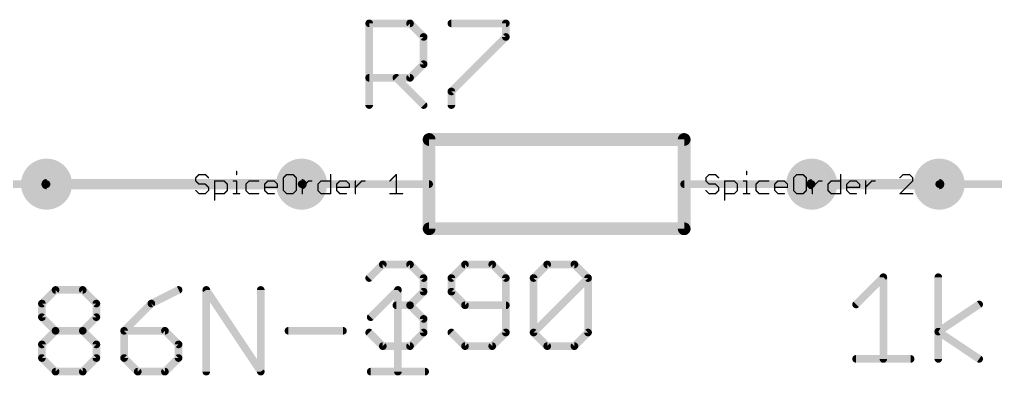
# Model space of a CAD drawing. Extents: x -22 to 205, y 41 to 107.
# Drawn here: x 174.72 to 194.16, y 62.23 to 69.32 of the extents above; entities that cross this region are included whole.
import ezdxf

# ---------------------------------------------------------------- set-up
doc = ezdxf.new("R2010")
doc.units = 0
for name, color, linetype in [('91', 94, 'CONTINUOUS'), ('94', 14, 'CONTINUOUS'), ('95', 251, 'CONTINUOUS'), ('96', 251, 'CONTINUOUS'), ('99', 214, 'CONTINUOUS')]:
    doc.layers.add(name, color=color, linetype=linetype)

msp = doc.modelspace()

# ---------------------------------------------------------------- linework, layer by layer
at = {"layer": '91'}
for points, const_width in [([(175.26, 65.786, 1), (175.26, 66.294, 1), (175.26, 65.786)], 0.508), ([(180.34, 65.786, 1), (180.34, 66.294, 1), (180.34, 65.786)], 0.508), ([(190.5, 65.786, 1), (190.5, 66.294, 1), (190.5, 65.786)], 0.508), ([(193.04, 65.786, 1), (193.04, 66.294, 1), (193.04, 65.786)], 0.508), ([(175.26, 66.0908, 1), (175.26, 65.9892)], 0.1016), ([(180.34, 65.9892, 1), (180.34, 66.0908)], 0.1016), ([(190.5, 66.0908, 1), (190.5, 65.9892)], 0.1016), ([(193.04, 65.9892, 1), (193.04, 66.0908)], 0.1016)]:
    msp.add_lwpolyline(points, format="xyb", dxfattribs=dict(at, const_width=const_width))
at = {"layer": '91', "const_width": 0.2032}
for points in [[(175.26, 66.04), (180.34, 66.04)], [(190.5, 66.04), (193.04, 66.04)]]:
    msp.add_lwpolyline(points, dxfattribs=at)
at = {"layer": '94'}
for points, const_width in [([(187.96, 66.929), (182.88, 66.929)], 0.254), ([(182.88, 65.151), (182.88, 66.929)], 0.254), ([(187.96, 65.151), (187.96, 66.929)], 0.254), ([(175.26, 66.04), (172.72, 66.04)], 0.1524), ([(180.34, 66.04), (182.88, 66.04)], 0.1524), ([(190.5, 66.04), (187.96, 66.04)], 0.1524), ([(193.04, 66.04), (195.58, 66.04)], 0.1524), ([(182.88, 65.151), (187.96, 65.151)], 0.254)]:
    msp.add_lwpolyline(points, dxfattribs=dict(at, const_width=const_width))
for points, const_width in [([(182.88, 66.9925, 1), (182.88, 66.8655)], 0.127), ([(182.9435, 66.929, 1), (182.8165, 66.929)], 0.127), ([(188.0235, 66.929, 1), (187.8965, 66.929)], 0.127), ([(187.96, 66.8655, 1), (187.96, 66.9925)], 0.127), ([(175.26, 66.0019, 1), (175.26, 66.0781)], 0.0762), ([(180.34, 66.0781, 1), (180.34, 66.0019)], 0.0762), ([(182.88, 66.0019, 1), (182.88, 66.0781)], 0.0762), ([(187.96, 66.0781, 1), (187.96, 66.0019)], 0.0762), ([(190.5, 66.0019, 1), (190.5, 66.0781)], 0.0762), ([(193.04, 66.0781, 1), (193.04, 66.0019)], 0.0762), ([(182.88, 65.2145, 1), (182.88, 65.0875)], 0.127), ([(182.8165, 65.151, 1), (182.9435, 65.151)], 0.127), ([(187.8965, 65.151, 1), (188.0235, 65.151)], 0.127), ([(187.96, 65.0875, 1), (187.96, 65.2145)], 0.127)]:
    msp.add_lwpolyline(points, format="xyb", dxfattribs=dict(at, const_width=const_width))
at = {"layer": '95', "const_width": 0.1524}
for points in [[(181.6862, 67.6148), (181.6862, 69.2418)], [(181.6862, 69.2418), (182.4997, 69.2418)], [(182.4997, 69.2418), (182.7709, 68.9706)], [(183.3234, 69.2418), (184.408, 69.2418)], [(184.408, 69.2418), (184.408, 68.9706)], [(182.7709, 68.9706), (182.7709, 68.4283)], [(184.408, 68.9706), (183.3234, 67.886)], [(182.7709, 68.4283), (182.4997, 68.1571)], [(182.4997, 68.1571), (181.6862, 68.1571)], [(182.2285, 68.1571), (182.7709, 67.6148)], [(183.3234, 67.886), (183.3234, 67.6148)]]:
    msp.add_lwpolyline(points, dxfattribs=at)
at = {"layer": '95', "const_width": 0.0762}
for points in [[(181.7243, 69.2418, 1), (181.6481, 69.2418)], [(181.6862, 69.2799, 1), (181.6862, 69.2037)], [(182.5266, 69.2687, 1), (182.4728, 69.2148)], [(182.4997, 69.2037, 1), (182.4997, 69.2799)], [(183.3234, 69.2799, 1), (183.3234, 69.2037)], [(184.4461, 69.2418, 1), (184.3699, 69.2418)], [(184.408, 69.2037, 1), (184.408, 69.2799)], [(182.809, 68.9706, 1), (182.7328, 68.9706)], [(182.7439, 68.9437, 1), (182.7978, 68.9976)], [(184.3699, 68.9706, 1), (184.4461, 68.9706)], [(184.435, 68.9437, 1), (184.3811, 68.9976)], [(182.7328, 68.4283, 1), (182.809, 68.4283)], [(182.7978, 68.4014, 1), (182.7439, 68.4552)], [(181.6862, 68.1952, 1), (181.6862, 68.119)], [(182.2555, 68.1841, 1), (182.2016, 68.1302)], [(182.4997, 68.119, 1), (182.4997, 68.1952)], [(182.4728, 68.1841, 1), (182.5266, 68.1302)], [(183.2964, 67.9129, 1), (183.3503, 67.859)], [(183.3615, 67.886, 1), (183.2853, 67.886)], [(181.6481, 67.6148, 1), (181.7243, 67.6148)], [(182.7439, 67.5879, 1), (182.7978, 67.6417)], [(183.2853, 67.6148, 1), (183.3615, 67.6148)]]:
    msp.add_lwpolyline(points, format="xyb", dxfattribs=at)
at = {"layer": '96', "const_width": 0.1524}
for points in [[(181.6862, 64.17), (181.9574, 64.4412)], [(181.9574, 64.4412), (182.4997, 64.4412)], [(182.4997, 64.4412), (182.7709, 64.17)], [(183.5945, 64.4412), (183.3234, 64.17)], [(184.1369, 64.4412), (183.5945, 64.4412)], [(184.408, 64.17), (184.1369, 64.4412)], [(184.9605, 64.17), (185.2317, 64.4412)], [(185.2317, 64.4412), (185.774, 64.4412)], [(185.774, 64.4412), (186.0452, 64.17)], [(182.7709, 64.17), (182.7709, 63.8989)], [(183.3234, 64.17), (183.3234, 63.8989)], [(184.408, 63.0854), (184.408, 64.17)], [(184.9605, 63.0854), (184.9605, 64.17)], [(184.9605, 63.0854), (186.0452, 64.17)], [(186.0452, 64.17), (186.0452, 63.0854)], [(191.3847, 63.6449), (191.9271, 64.1872)], [(191.9271, 64.1872), (191.9271, 62.5602)], [(193.0219, 62.5602), (193.0219, 64.1872)], [(175.1677, 63.662), (175.4388, 63.9332)], [(175.4388, 63.9332), (175.9812, 63.9332)], [(175.9812, 63.9332), (176.2523, 63.662)], [(177.8895, 63.9332), (177.3472, 63.662)], [(178.442, 62.3062), (178.442, 63.9332)], [(178.442, 63.9332), (179.5266, 62.3062)], [(179.5266, 62.3062), (179.5266, 63.9332)], [(181.7163, 63.3909), (182.2586, 63.9332)], [(182.2586, 63.9332), (182.2586, 62.3062)], [(182.7709, 63.8989), (182.4997, 63.6277)], [(183.3234, 63.8989), (183.5945, 63.6277)], [(175.1677, 63.3909), (175.1677, 63.662)], [(176.2523, 63.662), (176.2523, 63.3909)], [(177.3472, 63.662), (176.8048, 63.1197)], [(182.4997, 63.6277), (182.2285, 63.6277)], [(182.4997, 63.6277), (182.7709, 63.3565)], [(183.5945, 63.6277), (184.408, 63.6277)], [(193.0219, 63.1025), (193.8354, 63.6449)], [(175.4388, 63.1197), (175.1677, 63.3909)], [(176.2523, 63.3909), (175.9812, 63.1197)], [(182.7709, 63.3565), (182.7709, 63.0854)], [(175.1677, 62.8485), (175.4388, 63.1197)], [(175.4388, 63.1197), (175.9812, 63.1197)], [(175.9812, 63.1197), (176.2523, 62.8485)], [(176.8048, 63.1197), (176.8048, 62.5774)], [(177.6183, 63.1197), (176.8048, 63.1197)], [(177.8895, 62.8485), (177.6183, 63.1197)], [(180.0791, 63.1197), (181.1638, 63.1197)], [(193.8354, 62.5602), (193.0219, 63.1025)], [(181.9574, 62.8142), (181.6862, 63.0854)], [(182.7709, 63.0854), (182.4997, 62.8142)], [(183.3234, 63.0854), (183.5945, 62.8142)], [(184.1369, 62.8142), (184.408, 63.0854)], [(185.2317, 62.8142), (184.9605, 63.0854)], [(186.0452, 63.0854), (185.774, 62.8142)], [(175.1677, 62.5774), (175.1677, 62.8485)], [(176.2523, 62.8485), (176.2523, 62.5774)], [(177.8895, 62.5774), (177.8895, 62.8485)], [(182.4997, 62.8142), (181.9574, 62.8142)], [(183.5945, 62.8142), (184.1369, 62.8142)], [(185.774, 62.8142), (185.2317, 62.8142)], [(175.4388, 62.3062), (175.1677, 62.5774)], [(176.2523, 62.5774), (175.9812, 62.3062)], [(176.8048, 62.5774), (177.076, 62.3062)], [(177.6183, 62.3062), (177.8895, 62.5774)], [(191.3847, 62.5602), (192.4694, 62.5602)], [(175.9812, 62.3062), (175.4388, 62.3062)], [(177.076, 62.3062), (177.6183, 62.3062)], [(181.7163, 62.3062), (182.801, 62.3062)]]:
    msp.add_lwpolyline(points, dxfattribs=at)
at = {"layer": '96', "const_width": 0.0762}
for points in [[(181.9574, 64.4793, 1), (181.9574, 64.4031)], [(181.9843, 64.4142, 1), (181.9304, 64.4681)], [(182.5266, 64.4681, 1), (182.4728, 64.4142)], [(182.4997, 64.4031, 1), (182.4997, 64.4793)], [(183.5945, 64.4793, 1), (183.5945, 64.4031)], [(183.6215, 64.4142, 1), (183.5676, 64.4681)], [(184.1638, 64.4681, 1), (184.1099, 64.4142)], [(184.1369, 64.4031, 1), (184.1369, 64.4793)], [(185.2317, 64.4793, 1), (185.2317, 64.4031)], [(185.2586, 64.4142, 1), (185.2047, 64.4681)], [(185.8009, 64.4681, 1), (185.7471, 64.4142)], [(185.774, 64.4031, 1), (185.774, 64.4793)], [(181.6593, 64.197, 1), (181.7131, 64.1431)], [(182.809, 64.17, 1), (182.7328, 64.17)], [(182.7439, 64.1431, 1), (182.7978, 64.197)], [(183.2964, 64.197, 1), (183.3503, 64.1431)], [(183.3615, 64.17, 1), (183.2853, 64.17)], [(184.4461, 64.17, 1), (184.3699, 64.17)], [(184.3811, 64.1431, 1), (184.435, 64.197)], [(184.9986, 64.17, 1), (184.9224, 64.17)], [(184.9336, 64.197, 1), (184.9875, 64.1431)], [(186.0833, 64.17, 1), (186.0071, 64.17)], [(186.0721, 64.1431, 1), (186.0182, 64.197)], [(186.0182, 64.1431, 1), (186.0721, 64.197)], [(191.9652, 64.1872, 1), (191.889, 64.1872)], [(191.954, 64.1602, 1), (191.9001, 64.2141)], [(193.06, 64.1872, 1), (192.9838, 64.1872)], [(175.4388, 63.9713, 1), (175.4388, 63.8951)], [(175.4658, 63.9062, 1), (175.4119, 63.9601)], [(176.0081, 63.9601, 1), (175.9542, 63.9062)], [(175.9812, 63.8951, 1), (175.9812, 63.9713)], [(177.9065, 63.8991, 1), (177.8724, 63.9673)], [(178.4801, 63.9332, 1), (178.4039, 63.9332)], [(178.4737, 63.9543, 1), (178.4103, 63.9121)], [(179.5647, 63.9332, 1), (179.4885, 63.9332)], [(182.2967, 63.9332, 1), (182.2205, 63.9332)], [(182.2856, 63.9062, 1), (182.2317, 63.9601)], [(182.7978, 63.8719, 1), (182.7439, 63.9258)], [(183.3503, 63.9258, 1), (183.2964, 63.8719)], [(182.7328, 63.8989, 1), (182.809, 63.8989)], [(183.2853, 63.8989, 1), (183.3615, 63.8989)], [(175.1407, 63.689, 1), (175.1946, 63.6351)], [(175.2058, 63.662, 1), (175.1296, 63.662)], [(176.2904, 63.662, 1), (176.2142, 63.662)], [(176.2254, 63.6351, 1), (176.2793, 63.689)], [(177.3301, 63.6961, 1), (177.3642, 63.6279)], [(177.3741, 63.6351, 1), (177.3202, 63.689)], [(182.2285, 63.6658, 1), (182.2285, 63.5896)], [(182.5266, 63.6546, 1), (182.4728, 63.6008)], [(182.4728, 63.6546, 1), (182.5266, 63.6008)], [(182.4997, 63.5896, 1), (182.4997, 63.6658)], [(183.5945, 63.6658, 1), (183.5945, 63.5896)], [(183.5676, 63.6008, 1), (183.6215, 63.6546)], [(184.408, 63.5896, 1), (184.408, 63.6658)], [(191.3578, 63.6718, 1), (191.4117, 63.6179)], [(193.8565, 63.6132, 1), (193.8143, 63.6766)], [(175.1946, 63.4178, 1), (175.1407, 63.3639)], [(175.1296, 63.3909, 1), (175.2058, 63.3909)], [(176.2142, 63.3909, 1), (176.2904, 63.3909)], [(176.2793, 63.3639, 1), (176.2254, 63.4178)], [(181.6894, 63.4178, 1), (181.7432, 63.3639)], [(182.809, 63.3565, 1), (182.7328, 63.3565)], [(182.7439, 63.3296, 1), (182.7978, 63.3835)], [(175.4388, 63.1578, 1), (175.4388, 63.0816)], [(175.4658, 63.0928, 1), (175.4119, 63.1466)], [(175.4119, 63.0928, 1), (175.4658, 63.1466)], [(176.0081, 63.1466, 1), (175.9542, 63.0928)], [(175.9542, 63.1466, 1), (176.0081, 63.0928)], [(175.9812, 63.0816, 1), (175.9812, 63.1578)], [(176.8429, 63.1197, 1), (176.7667, 63.1197)], [(176.8048, 63.1578, 1), (176.8048, 63.0816)], [(176.7779, 63.1466, 1), (176.8318, 63.0928)], [(177.6453, 63.1466, 1), (177.5914, 63.0928)], [(177.6183, 63.0816, 1), (177.6183, 63.1578)], [(180.0791, 63.1578, 1), (180.0791, 63.0816)], [(181.1638, 63.0816, 1), (181.1638, 63.1578)], [(193.043, 63.1342, 1), (193.0008, 63.0708)], [(181.7131, 63.1123, 1), (181.6593, 63.0584)], [(182.7328, 63.0854, 1), (182.809, 63.0854)], [(182.7978, 63.0584, 1), (182.7439, 63.1123)], [(183.3503, 63.1123, 1), (183.2964, 63.0584)], [(184.3699, 63.0854, 1), (184.4461, 63.0854)], [(184.435, 63.0584, 1), (184.3811, 63.1123)], [(184.9875, 63.1123, 1), (184.9336, 63.0584)], [(184.9336, 63.1123, 1), (184.9875, 63.0584)], [(184.9224, 63.0854, 1), (184.9986, 63.0854)], [(186.0071, 63.0854, 1), (186.0833, 63.0854)], [(186.0721, 63.0584, 1), (186.0182, 63.1123)], [(193.0008, 63.1342, 1), (193.043, 63.0708)], [(175.1407, 62.8755, 1), (175.1946, 62.8216)], [(175.2058, 62.8485, 1), (175.1296, 62.8485)], [(176.2904, 62.8485, 1), (176.2142, 62.8485)], [(176.2254, 62.8216, 1), (176.2793, 62.8755)], [(177.9276, 62.8485, 1), (177.8514, 62.8485)], [(177.8625, 62.8216, 1), (177.9164, 62.8755)], [(181.9574, 62.8523, 1), (181.9574, 62.7761)], [(181.9304, 62.7873, 1), (181.9843, 62.8411)], [(182.4728, 62.8411, 1), (182.5266, 62.7873)], [(182.4997, 62.7761, 1), (182.4997, 62.8523)], [(183.5945, 62.8523, 1), (183.5945, 62.7761)], [(183.5676, 62.7873, 1), (183.6215, 62.8411)], [(184.1099, 62.8411, 1), (184.1638, 62.7873)], [(184.1369, 62.7761, 1), (184.1369, 62.8523)], [(185.2317, 62.8523, 1), (185.2317, 62.7761)], [(185.2047, 62.7873, 1), (185.2586, 62.8411)], [(185.7471, 62.8411, 1), (185.8009, 62.7873)], [(185.774, 62.7761, 1), (185.774, 62.8523)], [(175.1946, 62.6043, 1), (175.1407, 62.5504)], [(175.1296, 62.5774, 1), (175.2058, 62.5774)], [(176.2142, 62.5774, 1), (176.2904, 62.5774)], [(176.2793, 62.5504, 1), (176.2254, 62.6043)], [(176.8318, 62.6043, 1), (176.7779, 62.5504)], [(176.7667, 62.5774, 1), (176.8429, 62.5774)], [(177.8514, 62.5774, 1), (177.9276, 62.5774)], [(177.9164, 62.5504, 1), (177.8625, 62.6043)], [(191.3847, 62.5983, 1), (191.3847, 62.5221)], [(191.889, 62.5602, 1), (191.9652, 62.5602)], [(192.4694, 62.5221, 1), (192.4694, 62.5983)], [(192.9838, 62.5602, 1), (193.06, 62.5602)], [(193.8143, 62.5285, 1), (193.8565, 62.5919)], [(175.4388, 62.3443, 1), (175.4388, 62.2681)], [(175.4119, 62.2793, 1), (175.4658, 62.3331)], [(175.9542, 62.3331, 1), (176.0081, 62.2793)], [(175.9812, 62.2681, 1), (175.9812, 62.3443)], [(177.076, 62.3443, 1), (177.076, 62.2681)], [(177.049, 62.2793, 1), (177.1029, 62.3331)], [(177.5914, 62.3331, 1), (177.6453, 62.2793)], [(177.6183, 62.2681, 1), (177.6183, 62.3443)], [(178.4039, 62.3062, 1), (178.4801, 62.3062)], [(179.4885, 62.3062, 1), (179.5647, 62.3062)], [(179.4949, 62.2851, 1), (179.5583, 62.3273)], [(181.7163, 62.3443, 1), (181.7163, 62.2681)], [(182.2205, 62.3062, 1), (182.2967, 62.3062)], [(182.801, 62.2681, 1), (182.801, 62.3443)]]:
    msp.add_lwpolyline(points, format="xyb", dxfattribs=at)
at = {"layer": '99', "const_width": 0.0254}
for points in [[(179.0442, 66.2944), (179.0442, 66.2308)], [(189.2042, 66.2944), (189.2042, 66.2308)], [(178.2957, 66.2308), (178.2322, 66.1673)], [(178.2322, 66.1673), (178.2322, 66.1037)], [(178.2322, 66.1037), (178.2957, 66.0402)], [(178.4229, 66.2308), (178.2957, 66.2308)], [(178.4864, 66.1673), (178.4229, 66.2308)], [(178.6064, 65.7224), (178.6064, 66.1037)], [(178.6064, 66.1037), (178.7971, 66.1037)], [(178.7971, 66.1037), (178.8606, 66.0402)], [(178.9806, 66.1037), (179.0442, 66.1037)], [(179.0442, 66.1037), (179.0442, 65.8495)], [(179.2936, 66.1037), (179.2301, 66.0402)], [(179.4843, 66.1037), (179.2936, 66.1037)], [(179.6043, 66.0402), (179.6678, 66.1037)], [(179.6678, 66.1037), (179.7949, 66.1037)], [(179.7949, 66.1037), (179.8585, 66.0402)], [(180.042, 66.2308), (179.9785, 66.1673)], [(179.9785, 66.1673), (179.9785, 65.9131)], [(180.1692, 66.2308), (180.042, 66.2308)], [(180.2327, 66.1673), (180.1692, 66.2308)], [(180.2327, 65.9131), (180.2327, 66.1673)], [(180.3527, 65.8495), (180.3527, 66.1037)], [(180.3527, 65.9766), (180.4798, 66.1037)], [(180.4798, 66.1037), (180.5434, 66.1037)], [(180.6645, 66.0402), (180.7281, 66.1037)], [(180.7281, 66.1037), (180.9187, 66.1037)], [(180.9187, 66.2308), (180.9187, 65.8495)], [(181.0387, 66.0402), (181.1023, 66.1037)], [(181.1023, 66.1037), (181.2294, 66.1037)], [(181.2294, 66.1037), (181.293, 66.0402)], [(181.4129, 65.8495), (181.4129, 66.1037)], [(181.4129, 65.9766), (181.5401, 66.1037)], [(181.5401, 66.1037), (181.6036, 66.1037)], [(182.099, 66.1037), (182.2261, 66.2308)], [(182.2261, 66.2308), (182.2261, 65.8495)], [(188.4557, 66.2308), (188.3922, 66.1673)], [(188.3922, 66.1673), (188.3922, 66.1037)], [(188.3922, 66.1037), (188.4557, 66.0402)], [(188.5829, 66.2308), (188.4557, 66.2308)], [(188.6464, 66.1673), (188.5829, 66.2308)], [(188.7664, 65.7224), (188.7664, 66.1037)], [(188.7664, 66.1037), (188.9571, 66.1037)], [(188.9571, 66.1037), (189.0206, 66.0402)], [(189.1406, 66.1037), (189.2042, 66.1037)], [(189.2042, 66.1037), (189.2042, 65.8495)], [(189.4536, 66.1037), (189.3901, 66.0402)], [(189.6443, 66.1037), (189.4536, 66.1037)], [(189.7643, 66.0402), (189.8278, 66.1037)], [(189.8278, 66.1037), (189.9549, 66.1037)], [(189.9549, 66.1037), (190.0185, 66.0402)], [(190.202, 66.2308), (190.1385, 66.1673)], [(190.1385, 66.1673), (190.1385, 65.9131)], [(190.3291, 66.2308), (190.202, 66.2308)], [(190.3927, 66.1673), (190.3291, 66.2308)], [(190.3927, 65.9131), (190.3927, 66.1673)], [(190.5127, 65.8495), (190.5127, 66.1037)], [(190.5127, 65.9766), (190.6398, 66.1037)], [(190.6398, 66.1037), (190.7034, 66.1037)], [(190.8245, 66.0402), (190.8881, 66.1037)], [(190.8881, 66.1037), (191.0787, 66.1037)], [(191.0787, 66.2308), (191.0787, 65.8495)], [(191.1987, 66.0402), (191.2623, 66.1037)], [(191.2623, 66.1037), (191.3894, 66.1037)], [(191.3894, 66.1037), (191.453, 66.0402)], [(191.5729, 65.8495), (191.5729, 66.1037)], [(191.5729, 65.9766), (191.7001, 66.1037)], [(191.7001, 66.1037), (191.7636, 66.1037)], [(192.3225, 66.2308), (192.259, 66.1673)], [(192.259, 65.8495), (192.5132, 66.1037)], [(192.4497, 66.2308), (192.3225, 66.2308)], [(192.5132, 66.1673), (192.4497, 66.2308)], [(192.5132, 66.1037), (192.5132, 66.1673)], [(178.2957, 65.8495), (178.2322, 65.9131)], [(178.2957, 66.0402), (178.4229, 66.0402)], [(178.4229, 66.0402), (178.4864, 65.9766)], [(178.4864, 65.9131), (178.4229, 65.8495)], [(178.4864, 65.9766), (178.4864, 65.9131)], [(178.8606, 65.9131), (178.7971, 65.8495)], [(178.8606, 66.0402), (178.8606, 65.9131)], [(179.2301, 66.0402), (179.2301, 65.9131)], [(179.2301, 65.9131), (179.2936, 65.8495)], [(179.6043, 65.9131), (179.6043, 66.0402)], [(179.8585, 65.9766), (179.6043, 65.9766)], [(179.6678, 65.8495), (179.6043, 65.9131)], [(179.8585, 66.0402), (179.8585, 65.9766)], [(179.9785, 65.9131), (180.042, 65.8495)], [(180.1692, 65.8495), (180.2327, 65.9131)], [(180.6645, 65.9131), (180.6645, 66.0402)], [(180.7281, 65.8495), (180.6645, 65.9131)], [(181.0387, 65.9131), (181.0387, 66.0402)], [(181.293, 65.9766), (181.0387, 65.9766)], [(181.1023, 65.8495), (181.0387, 65.9131)], [(181.293, 66.0402), (181.293, 65.9766)], [(188.4557, 65.8495), (188.3922, 65.9131)], [(188.4557, 66.0402), (188.5829, 66.0402)], [(188.5829, 66.0402), (188.6464, 65.9766)], [(188.6464, 65.9131), (188.5829, 65.8495)], [(188.6464, 65.9766), (188.6464, 65.9131)], [(189.0206, 65.9131), (188.9571, 65.8495)], [(189.0206, 66.0402), (189.0206, 65.9131)], [(189.3901, 66.0402), (189.3901, 65.9131)], [(189.3901, 65.9131), (189.4536, 65.8495)], [(189.7643, 65.9131), (189.7643, 66.0402)], [(190.0185, 65.9766), (189.7643, 65.9766)], [(189.8278, 65.8495), (189.7643, 65.9131)], [(190.0185, 66.0402), (190.0185, 65.9766)], [(190.1385, 65.9131), (190.202, 65.8495)], [(190.3291, 65.8495), (190.3927, 65.9131)], [(190.8245, 65.9131), (190.8245, 66.0402)], [(190.8881, 65.8495), (190.8245, 65.9131)], [(191.1987, 65.9131), (191.1987, 66.0402)], [(191.453, 65.9766), (191.1987, 65.9766)], [(191.2623, 65.8495), (191.1987, 65.9131)], [(191.453, 66.0402), (191.453, 65.9766)], [(178.4229, 65.8495), (178.2957, 65.8495)], [(178.7971, 65.8495), (178.6064, 65.8495)], [(178.9806, 65.8495), (179.1077, 65.8495)], [(179.2936, 65.8495), (179.4843, 65.8495)], [(179.7949, 65.8495), (179.6678, 65.8495)], [(180.042, 65.8495), (180.1692, 65.8495)], [(180.9187, 65.8495), (180.7281, 65.8495)], [(181.2294, 65.8495), (181.1023, 65.8495)], [(182.099, 65.8495), (182.3532, 65.8495)], [(188.5829, 65.8495), (188.4557, 65.8495)], [(188.9571, 65.8495), (188.7664, 65.8495)], [(189.1406, 65.8495), (189.2677, 65.8495)], [(189.4536, 65.8495), (189.6443, 65.8495)], [(189.9549, 65.8495), (189.8278, 65.8495)], [(190.202, 65.8495), (190.3291, 65.8495)], [(191.0787, 65.8495), (190.8881, 65.8495)], [(191.3894, 65.8495), (191.2623, 65.8495)], [(192.5132, 65.8495), (192.259, 65.8495)]]:
    msp.add_lwpolyline(points, dxfattribs=at)
at = {"layer": '99', "const_width": 0.0127}
for points in [[(179.0505, 66.2944, 1), (179.0378, 66.2944)], [(189.2105, 66.2944, 1), (189.1978, 66.2944)], [(178.2385, 66.1673, 1), (178.2258, 66.1673)], [(178.2258, 66.1037, 1), (178.2385, 66.1037)], [(178.2277, 66.1718, 1), (178.2367, 66.1628)], [(178.2367, 66.1082, 1), (178.2277, 66.0992)], [(178.2957, 66.2372, 1), (178.2957, 66.2245)], [(178.3002, 66.2263, 1), (178.2913, 66.2353)], [(178.4273, 66.2353, 1), (178.4184, 66.2263)], [(178.4229, 66.2245, 1), (178.4229, 66.2372)], [(178.4819, 66.1628, 1), (178.4909, 66.1718)], [(178.6127, 66.1037, 1), (178.6, 66.1037)], [(178.6064, 66.1101, 1), (178.6064, 66.0974)], [(178.8015, 66.1082, 1), (178.7926, 66.0992)], [(178.7971, 66.0974, 1), (178.7971, 66.1101)], [(178.9806, 66.1101, 1), (178.9806, 66.0974)], [(179.0378, 66.2308, 1), (179.0505, 66.2308)], [(179.0505, 66.1037, 1), (179.0378, 66.1037)], [(179.0442, 66.0974, 1), (179.0442, 66.1101)], [(179.2936, 66.1101, 1), (179.2936, 66.0974)], [(179.2981, 66.0992, 1), (179.2891, 66.1082)], [(179.4843, 66.0974, 1), (179.4843, 66.1101)], [(179.6678, 66.1101, 1), (179.6678, 66.0974)], [(179.6723, 66.0992, 1), (179.6633, 66.1082)], [(179.7994, 66.1082, 1), (179.7905, 66.0992)], [(179.7949, 66.0974, 1), (179.7949, 66.1101)], [(179.9848, 66.1673, 1), (179.9721, 66.1673)], [(179.974, 66.1718, 1), (179.983, 66.1628)], [(180.042, 66.2372, 1), (180.042, 66.2245)], [(180.0465, 66.2263, 1), (180.0376, 66.2353)], [(180.1736, 66.2353, 1), (180.1647, 66.2263)], [(180.1692, 66.2245, 1), (180.1692, 66.2372)], [(180.2391, 66.1673, 1), (180.2264, 66.1673)], [(180.2282, 66.1628, 1), (180.2372, 66.1718)], [(180.359, 66.1037, 1), (180.3463, 66.1037)], [(180.4798, 66.1101, 1), (180.4798, 66.0974)], [(180.4843, 66.0992, 1), (180.4753, 66.1082)], [(180.5434, 66.0974, 1), (180.5434, 66.1101)], [(180.7281, 66.1101, 1), (180.7281, 66.0974)], [(180.7326, 66.0992, 1), (180.7236, 66.1082)], [(180.9251, 66.2308, 1), (180.9124, 66.2308)], [(180.9187, 66.0974, 1), (180.9187, 66.1101)], [(181.1023, 66.1101, 1), (181.1023, 66.0974)], [(181.1068, 66.0992, 1), (181.0978, 66.1082)], [(181.2339, 66.1082, 1), (181.2249, 66.0992)], [(181.2294, 66.0974, 1), (181.2294, 66.1101)], [(181.4193, 66.1037, 1), (181.4066, 66.1037)], [(181.5401, 66.1101, 1), (181.5401, 66.0974)], [(181.5445, 66.0992, 1), (181.5356, 66.1082)], [(181.6036, 66.0974, 1), (181.6036, 66.1101)], [(182.0945, 66.1082, 1), (182.1035, 66.0992)], [(182.2324, 66.2308, 1), (182.2197, 66.2308)], [(182.2306, 66.2263, 1), (182.2216, 66.2353)], [(188.3985, 66.1673, 1), (188.3858, 66.1673)], [(188.3877, 66.1718, 1), (188.3967, 66.1628)], [(188.3967, 66.1082, 1), (188.3877, 66.0992)], [(188.3858, 66.1037, 1), (188.3985, 66.1037)], [(188.4557, 66.2372, 1), (188.4557, 66.2245)], [(188.4602, 66.2263, 1), (188.4513, 66.2353)], [(188.5873, 66.2353, 1), (188.5784, 66.2263)], [(188.5829, 66.2245, 1), (188.5829, 66.2372)], [(188.6419, 66.1628, 1), (188.6509, 66.1718)], [(188.7727, 66.1037, 1), (188.76, 66.1037)], [(188.7664, 66.1101, 1), (188.7664, 66.0974)], [(188.9615, 66.1082, 1), (188.9526, 66.0992)], [(188.9571, 66.0974, 1), (188.9571, 66.1101)], [(189.1406, 66.1101, 1), (189.1406, 66.0974)], [(189.1978, 66.2308, 1), (189.2105, 66.2308)], [(189.2105, 66.1037, 1), (189.1978, 66.1037)], [(189.2042, 66.0974, 1), (189.2042, 66.1101)], [(189.4536, 66.1101, 1), (189.4536, 66.0974)], [(189.4581, 66.0992, 1), (189.4491, 66.1082)], [(189.6443, 66.0974, 1), (189.6443, 66.1101)], [(189.8278, 66.1101, 1), (189.8278, 66.0974)], [(189.8323, 66.0992, 1), (189.8233, 66.1082)], [(189.9594, 66.1082, 1), (189.9505, 66.0992)], [(189.9549, 66.0974, 1), (189.9549, 66.1101)], [(190.1448, 66.1673, 1), (190.1321, 66.1673)], [(190.134, 66.1718, 1), (190.143, 66.1628)], [(190.202, 66.2372, 1), (190.202, 66.2245)], [(190.2065, 66.2263, 1), (190.1976, 66.2353)], [(190.3336, 66.2353, 1), (190.3247, 66.2263)], [(190.3291, 66.2245, 1), (190.3291, 66.2372)], [(190.3991, 66.1673, 1), (190.3864, 66.1673)], [(190.3882, 66.1628, 1), (190.3972, 66.1718)], [(190.519, 66.1037, 1), (190.5063, 66.1037)], [(190.6398, 66.1101, 1), (190.6398, 66.0974)], [(190.6443, 66.0992, 1), (190.6353, 66.1082)], [(190.7034, 66.0974, 1), (190.7034, 66.1101)], [(190.8881, 66.1101, 1), (190.8881, 66.0974)], [(190.8926, 66.0992, 1), (190.8836, 66.1082)], [(191.0851, 66.2308, 1), (191.0724, 66.2308)], [(191.0787, 66.0974, 1), (191.0787, 66.1101)], [(191.2623, 66.1101, 1), (191.2623, 66.0974)], [(191.2668, 66.0992, 1), (191.2578, 66.1082)], [(191.3939, 66.1082, 1), (191.3849, 66.0992)], [(191.3894, 66.0974, 1), (191.3894, 66.1101)], [(191.5793, 66.1037, 1), (191.5666, 66.1037)], [(191.7001, 66.1101, 1), (191.7001, 66.0974)], [(191.7045, 66.0992, 1), (191.6956, 66.1082)], [(191.7636, 66.0974, 1), (191.7636, 66.1101)], [(192.2545, 66.1718, 1), (192.2635, 66.1628)], [(192.3225, 66.2372, 1), (192.3225, 66.2245)], [(192.327, 66.2263, 1), (192.3181, 66.2353)], [(192.4541, 66.2353, 1), (192.4452, 66.2263)], [(192.4497, 66.2245, 1), (192.4497, 66.2372)], [(192.5196, 66.1673, 1), (192.5069, 66.1673)], [(192.5069, 66.1037, 1), (192.5196, 66.1037)], [(192.5087, 66.1628, 1), (192.5177, 66.1718)], [(192.5177, 66.0992, 1), (192.5087, 66.1082)], [(178.2367, 65.9175, 1), (178.2277, 65.9086)], [(178.2957, 66.0465, 1), (178.2957, 66.0338)], [(178.2913, 66.0357, 1), (178.3002, 66.0447)], [(178.4273, 66.0447, 1), (178.4184, 66.0357)], [(178.4229, 66.0338, 1), (178.4229, 66.0465)], [(178.4928, 65.9766, 1), (178.4801, 65.9766)], [(178.4801, 65.9131, 1), (178.4928, 65.9131)], [(178.4819, 65.9721, 1), (178.4909, 65.9811)], [(178.4909, 65.9086, 1), (178.4819, 65.9175)], [(178.867, 66.0402, 1), (178.8543, 66.0402)], [(178.8543, 65.9131, 1), (178.867, 65.9131)], [(178.8561, 66.0357, 1), (178.8651, 66.0447)], [(178.8651, 65.9086, 1), (178.8561, 65.9175)], [(179.2364, 66.0402, 1), (179.2237, 66.0402)], [(179.2256, 66.0447, 1), (179.2346, 66.0357)], [(179.2346, 65.9175, 1), (179.2256, 65.9086)], [(179.2237, 65.9131, 1), (179.2364, 65.9131)], [(179.6106, 66.0402, 1), (179.5979, 66.0402)], [(179.5998, 66.0447, 1), (179.6088, 66.0357)], [(179.6043, 65.983, 1), (179.6043, 65.9703)], [(179.6088, 65.9175, 1), (179.5998, 65.9086)], [(179.5979, 65.9131, 1), (179.6106, 65.9131)], [(179.8648, 66.0402, 1), (179.8521, 66.0402)], [(179.8521, 65.9766, 1), (179.8648, 65.9766)], [(179.854, 66.0357, 1), (179.863, 66.0447)], [(179.8585, 65.9703, 1), (179.8585, 65.983)], [(179.983, 65.9175, 1), (179.974, 65.9086)], [(179.9721, 65.9131, 1), (179.9848, 65.9131)], [(180.2264, 65.9131, 1), (180.2391, 65.9131)], [(180.2372, 65.9086, 1), (180.2282, 65.9175)], [(180.3482, 65.9811, 1), (180.3572, 65.9721)], [(180.6709, 66.0402, 1), (180.6582, 66.0402)], [(180.66, 66.0447, 1), (180.669, 66.0357)], [(180.669, 65.9175, 1), (180.66, 65.9086)], [(180.6582, 65.9131, 1), (180.6709, 65.9131)], [(181.0451, 66.0402, 1), (181.0324, 66.0402)], [(181.0342, 66.0447, 1), (181.0432, 66.0357)], [(181.0387, 65.983, 1), (181.0387, 65.9703)], [(181.0432, 65.9175, 1), (181.0342, 65.9086)], [(181.0324, 65.9131, 1), (181.0451, 65.9131)], [(181.2993, 66.0402, 1), (181.2866, 66.0402)], [(181.2866, 65.9766, 1), (181.2993, 65.9766)], [(181.2885, 66.0357, 1), (181.2974, 66.0447)], [(181.293, 65.9703, 1), (181.293, 65.983)], [(181.4085, 65.9811, 1), (181.4174, 65.9721)], [(188.3967, 65.9175, 1), (188.3877, 65.9086)], [(188.4557, 66.0465, 1), (188.4557, 66.0338)], [(188.4513, 66.0357, 1), (188.4602, 66.0447)], [(188.5873, 66.0447, 1), (188.5784, 66.0357)], [(188.5829, 66.0338, 1), (188.5829, 66.0465)], [(188.6528, 65.9766, 1), (188.6401, 65.9766)], [(188.6401, 65.9131, 1), (188.6528, 65.9131)], [(188.6419, 65.9721, 1), (188.6509, 65.9811)], [(188.6509, 65.9086, 1), (188.6419, 65.9175)], [(189.027, 66.0402, 1), (189.0143, 66.0402)], [(189.0143, 65.9131, 1), (189.027, 65.9131)], [(189.0161, 66.0357, 1), (189.0251, 66.0447)], [(189.0251, 65.9086, 1), (189.0161, 65.9175)], [(189.3964, 66.0402, 1), (189.3837, 66.0402)], [(189.3856, 66.0447, 1), (189.3946, 66.0357)], [(189.3946, 65.9175, 1), (189.3856, 65.9086)], [(189.3837, 65.9131, 1), (189.3964, 65.9131)], [(189.7706, 66.0402, 1), (189.7579, 66.0402)], [(189.7598, 66.0447, 1), (189.7688, 66.0357)], [(189.7643, 65.983, 1), (189.7643, 65.9703)], [(189.7688, 65.9175, 1), (189.7598, 65.9086)], [(189.7579, 65.9131, 1), (189.7706, 65.9131)], [(190.0248, 66.0402, 1), (190.0121, 66.0402)], [(190.0121, 65.9766, 1), (190.0248, 65.9766)], [(190.014, 66.0357, 1), (190.023, 66.0447)], [(190.0185, 65.9703, 1), (190.0185, 65.983)], [(190.143, 65.9175, 1), (190.134, 65.9086)], [(190.1321, 65.9131, 1), (190.1448, 65.9131)], [(190.3864, 65.9131, 1), (190.3991, 65.9131)], [(190.3972, 65.9086, 1), (190.3882, 65.9175)], [(190.5082, 65.9811, 1), (190.5172, 65.9721)], [(190.8309, 66.0402, 1), (190.8182, 66.0402)], [(190.82, 66.0447, 1), (190.829, 66.0357)], [(190.829, 65.9175, 1), (190.82, 65.9086)], [(190.8182, 65.9131, 1), (190.8309, 65.9131)], [(191.2051, 66.0402, 1), (191.1924, 66.0402)], [(191.1942, 66.0447, 1), (191.2032, 66.0357)], [(191.1987, 65.983, 1), (191.1987, 65.9703)], [(191.2032, 65.9175, 1), (191.1942, 65.9086)], [(191.1924, 65.9131, 1), (191.2051, 65.9131)], [(191.4593, 66.0402, 1), (191.4466, 66.0402)], [(191.4466, 65.9766, 1), (191.4593, 65.9766)], [(191.4485, 66.0357, 1), (191.4574, 66.0447)], [(191.453, 65.9703, 1), (191.453, 65.983)], [(191.5685, 65.9811, 1), (191.5774, 65.9721)], [(178.2957, 65.8559, 1), (178.2957, 65.8432)], [(178.2913, 65.845, 1), (178.3002, 65.854)], [(178.4184, 65.854, 1), (178.4273, 65.845)], [(178.4229, 65.8432, 1), (178.4229, 65.8559)], [(178.6, 65.7224, 1), (178.6127, 65.7224)], [(178.6064, 65.8559, 1), (178.6064, 65.8432)], [(178.7926, 65.854, 1), (178.8015, 65.845)], [(178.7971, 65.8432, 1), (178.7971, 65.8559)], [(178.9806, 65.8559, 1), (178.9806, 65.8432)], [(179.0378, 65.8495, 1), (179.0505, 65.8495)], [(179.1077, 65.8432, 1), (179.1077, 65.8559)], [(179.2936, 65.8559, 1), (179.2936, 65.8432)], [(179.2891, 65.845, 1), (179.2981, 65.854)], [(179.4843, 65.8432, 1), (179.4843, 65.8559)], [(179.6678, 65.8559, 1), (179.6678, 65.8432)], [(179.6633, 65.845, 1), (179.6723, 65.854)], [(179.7949, 65.8432, 1), (179.7949, 65.8559)], [(180.042, 65.8559, 1), (180.042, 65.8432)], [(180.0376, 65.845, 1), (180.0465, 65.854)], [(180.1647, 65.854, 1), (180.1736, 65.845)], [(180.1692, 65.8432, 1), (180.1692, 65.8559)], [(180.3463, 65.8495, 1), (180.359, 65.8495)], [(180.7281, 65.8559, 1), (180.7281, 65.8432)], [(180.7236, 65.845, 1), (180.7326, 65.854)], [(180.9124, 65.8495, 1), (180.9251, 65.8495)], [(180.9187, 65.8432, 1), (180.9187, 65.8559)], [(181.1023, 65.8559, 1), (181.1023, 65.8432)], [(181.0978, 65.845, 1), (181.1068, 65.854)], [(181.2294, 65.8432, 1), (181.2294, 65.8559)], [(181.4066, 65.8495, 1), (181.4193, 65.8495)], [(182.099, 65.8559, 1), (182.099, 65.8432)], [(182.2197, 65.8495, 1), (182.2324, 65.8495)], [(182.3532, 65.8432, 1), (182.3532, 65.8559)], [(188.4557, 65.8559, 1), (188.4557, 65.8432)], [(188.4513, 65.845, 1), (188.4602, 65.854)], [(188.5784, 65.854, 1), (188.5873, 65.845)], [(188.5829, 65.8432, 1), (188.5829, 65.8559)], [(188.76, 65.7224, 1), (188.7727, 65.7224)], [(188.7664, 65.8559, 1), (188.7664, 65.8432)], [(188.9526, 65.854, 1), (188.9615, 65.845)], [(188.9571, 65.8432, 1), (188.9571, 65.8559)], [(189.1406, 65.8559, 1), (189.1406, 65.8432)], [(189.1978, 65.8495, 1), (189.2105, 65.8495)], [(189.2677, 65.8432, 1), (189.2677, 65.8559)], [(189.4536, 65.8559, 1), (189.4536, 65.8432)], [(189.4491, 65.845, 1), (189.4581, 65.854)], [(189.6443, 65.8432, 1), (189.6443, 65.8559)], [(189.8278, 65.8559, 1), (189.8278, 65.8432)], [(189.8233, 65.845, 1), (189.8323, 65.854)], [(189.9549, 65.8432, 1), (189.9549, 65.8559)], [(190.202, 65.8559, 1), (190.202, 65.8432)], [(190.1976, 65.845, 1), (190.2065, 65.854)], [(190.3247, 65.854, 1), (190.3336, 65.845)], [(190.3291, 65.8432, 1), (190.3291, 65.8559)], [(190.5063, 65.8495, 1), (190.519, 65.8495)], [(190.8881, 65.8559, 1), (190.8881, 65.8432)], [(190.8836, 65.845, 1), (190.8926, 65.854)], [(191.0724, 65.8495, 1), (191.0851, 65.8495)], [(191.0787, 65.8432, 1), (191.0787, 65.8559)], [(191.2623, 65.8559, 1), (191.2623, 65.8432)], [(191.2578, 65.845, 1), (191.2668, 65.854)], [(191.3894, 65.8432, 1), (191.3894, 65.8559)], [(191.5666, 65.8495, 1), (191.5793, 65.8495)], [(192.259, 65.8559, 1), (192.259, 65.8432)], [(192.2545, 65.854, 1), (192.2635, 65.845)], [(192.5132, 65.8432, 1), (192.5132, 65.8559)]]:
    msp.add_lwpolyline(points, format="xyb", dxfattribs=at)

doc.saveas('drawing.dxf')
